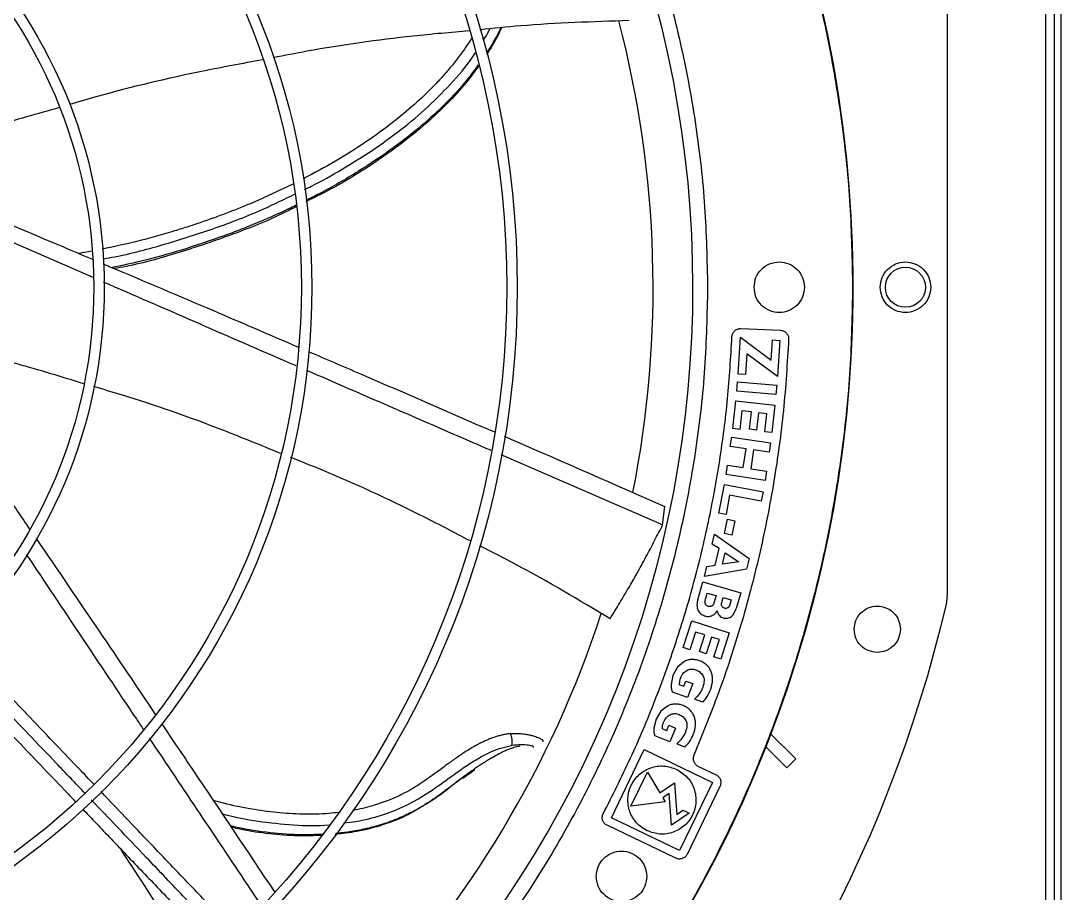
# Model space of a CAD drawing. Header units: inches. Extents: x 1229 to 1453, y -1023 to -720.
# Drawn here: x 1288.1 to 1297.84, y -870.93 to -862.77 of the extents above; entities that cross this region are included whole.
import ezdxf

# ---------------------------------------------------------------- set-up
doc = ezdxf.new("R2010")
doc.units = ezdxf.units.IN
doc.header["$MEASUREMENT"] = 0

msp = doc.modelspace()

# ---------------------------------------------------------------- linework, layer by layer
at = {"color": 18, "linetype": 'Continuous', "lineweight": 25, "true_color": 0x000000}
for p, q in [((1297.7736, -879.2706), (1297.7736, -851.8687)), ((1297.8366, -879.2706), (1297.8366, -851.8687)), ((1297.6906, -851.9447), (1297.6906, -879.1947)), ((1296.7724, -865.2608), (1296.7723, -862.3832)), ((1288.7742, -865.1707), (1286.9975, -864.3972)), ((1288.7607, -864.9219), (1288.6368, -864.9438)), ((1296.7723, -868.1384), (1296.7724, -865.2608)), ((1294.8364, -865.6475), (1295.2101, -865.6638)), ((1294.8135, -866.0736), (1294.8343, -865.7284)), ((1294.8343, -865.7284), (1295.123, -865.9421)), ((1295.123, -865.9421), (1295.1343, -865.7538)), ((1295.1343, -865.7538), (1295.2017, -865.7579)), ((1295.2017, -865.7579), (1295.1814, -866.0957)), ((1294.8924, -865.8835), (1294.8807, -866.0776)), ((1295.1814, -866.0957), (1294.8924, -865.8835)), ((1294.8807, -866.0776), (1294.8135, -866.0736)), ((1294.7988, -866.2333), (1294.8065, -866.1453)), ((1295.1659, -866.2654), (1294.7988, -866.2333)), ((1294.8065, -866.1453), (1295.1736, -866.1773)), ((1295.1736, -866.1773), (1295.1659, -866.2654)), ((1294.7616, -866.5837), (1294.791, -866.3224)), ((1294.791, -866.3224), (1295.1572, -866.3636)), ((1294.848, -866.4177), (1294.8285, -866.5913)), ((1294.9363, -866.4277), (1294.848, -866.4177)), ((1294.9181, -866.5897), (1294.9363, -866.4277)), ((1295.1572, -866.3636), (1295.1283, -866.621)), ((1295.0032, -866.4352), (1294.9849, -866.5972)), ((1295.0802, -866.4438), (1295.0032, -866.4352)), ((1295.0612, -866.6134), (1295.0802, -866.4438)), ((1294.8285, -866.5913), (1294.7616, -866.5837)), ((1294.9849, -866.5972), (1294.9181, -866.5897)), ((1295.1283, -866.621), (1295.0612, -866.6134)), ((1294.7391, -866.75), (1294.7521, -866.6626)), ((1294.7521, -866.6626), (1295.1166, -866.7171)), ((1295.1166, -866.7171), (1295.1035, -866.8045)), ((1294.8865, -866.772), (1294.7391, -866.75)), ((1294.8601, -866.9487), (1294.8865, -866.772)), ((1294.9567, -866.7825), (1294.9303, -866.9591)), ((1295.1035, -866.8045), (1294.9567, -866.7825)), ((1294.1058, -867.4832), (1292.5938, -866.8286)), ((1294.6996, -867.014), (1294.7127, -866.9266)), ((1295.0641, -867.0685), (1294.6996, -867.014)), ((1294.7127, -866.9266), (1294.8601, -866.9487)), ((1294.9303, -866.9591), (1295.0771, -866.9811)), ((1295.0771, -866.9811), (1295.0641, -867.0685)), ((1294.6327, -867.374), (1294.6831, -867.1068)), ((1294.6831, -867.1068), (1295.0452, -867.1751)), ((1294.7328, -867.2061), (1294.6988, -867.3865)), ((1295.0288, -867.262), (1294.7328, -867.2061)), ((1295.0452, -867.1751), (1295.0288, -867.262)), ((1294.1058, -867.4832), (1294.1261, -867.3121)), ((1294.6988, -867.3865), (1294.6327, -867.374)), ((1294.6831, -867.5641), (1294.7114, -867.4307)), ((1294.7114, -867.4307), (1294.7814, -867.4456)), ((1294.7814, -867.4456), (1294.753, -867.579)), ((1294.5697, -867.6632), (1294.5919, -867.5717)), ((1294.5919, -867.5717), (1294.9162, -867.798)), ((1294.753, -867.579), (1294.6831, -867.5641)), ((1294.6337, -867.7061), (1294.5697, -867.6632)), ((1294.5961, -867.8615), (1294.6337, -867.7061)), ((1294.6649, -867.851), (1294.6907, -867.744)), ((1294.6907, -867.744), (1294.8181, -867.8289)), ((1294.4966, -867.9658), (1294.5191, -867.8727)), ((1294.5191, -867.8727), (1294.5961, -867.8615)), ((1294.8181, -867.8289), (1294.6649, -867.851)), ((1294.9162, -867.798), (1294.8919, -867.8985)), ((1294.8919, -867.8985), (1294.4966, -867.9658)), ((1294.4344, -868.1859), (1294.4817, -868.0184)), ((1294.4817, -868.0184), (1294.8363, -868.1186)), ((1294.5086, -868.1707), (1294.5224, -868.1217)), ((1294.5224, -868.1217), (1294.6064, -868.1454)), ((1294.6064, -868.1454), (1294.5893, -868.2061)), ((1294.6584, -868.2089), (1294.6712, -868.1637)), ((1294.6712, -868.1637), (1294.7473, -868.1853)), ((1294.8363, -868.1186), (1294.7944, -868.2671)), ((1296.7618, -868.2287), (1296.7723, -868.1384)), ((1294.7473, -868.1853), (1294.7345, -868.2304)), ((1294.7714, -868.3175), (1294.7944, -868.2671)), ((1294.4727, -868.323), (1294.5041, -868.3369)), ((1294.2973, -868.6322), (1294.3773, -868.3817)), ((1294.3773, -868.3817), (1294.7284, -868.4938)), ((1294.4145, -868.4863), (1294.3614, -868.6527)), ((1294.4992, -868.5134), (1294.4145, -868.4863)), ((1294.4496, -868.6687), (1294.4992, -868.5134)), ((1294.5633, -868.5338), (1294.5137, -868.6891)), ((1294.6372, -868.5574), (1294.5633, -868.5338)), ((1294.5852, -868.72), (1294.6372, -868.5574)), ((1294.7284, -868.4938), (1294.6496, -868.7405)), ((1294.3614, -868.6527), (1294.2973, -868.6322)), ((1294.5137, -868.6891), (1294.4496, -868.6687)), ((1294.303, -868.7655), (1294.2437, -868.8161)), ((1294.6496, -868.7405), (1294.5852, -868.72)), ((1294.2437, -868.8161), (1294.2019, -868.8917)), ((1294.2019, -868.8917), (1294.1854, -868.978)), ((1294.2648, -868.9795), (1294.2654, -868.947)), ((1294.2654, -868.947), (1294.2724, -868.9192)), ((1294.3055, -868.9941), (1294.3233, -868.9447)), ((1294.3233, -868.9447), (1294.3868, -868.9675)), ((1294.3393, -869.1001), (1294.1972, -869.0492)), ((1294.2648, -868.9795), (1294.3055, -868.9941)), ((1294.3868, -868.9675), (1294.3393, -869.1001)), ((1294.4805, -869.143), (1294.4048, -869.1158)), ((1294.0889, -869.2275), (1294.044, -869.3013)), ((1294.1502, -869.1794), (1294.0889, -869.2275)), ((1294.044, -869.3013), (1294.0239, -869.3868)), ((1294.1052, -869.3592), (1294.1133, -869.3317)), ((1294.1032, -869.3916), (1294.1052, -869.3592)), ((1294.1032, -869.3916), (1294.1433, -869.4079)), ((1294.1433, -869.4079), (1294.1631, -869.3593)), ((1294.1631, -869.3593), (1294.2256, -869.3847)), ((1294.2256, -869.3847), (1294.1726, -869.5152)), ((1295.1162, -869.4383), (1295.352, -869.6741)), ((1294.1726, -869.5152), (1294.0328, -869.4584)), ((1294.312, -869.5638), (1294.2375, -869.5336)), ((1293.6254, -870.2234), (1293.9338, -869.5854)), ((1293.9338, -869.5854), (1294.5719, -869.8938)), ((1295.2668, -869.756), (1295.0694, -869.5586)), ((1295.352, -869.6741), (1295.2668, -869.756)), ((1292.2352, -869.8546), (1292.3485, -869.773)), ((1293.8082, -870.1148), (1293.9623, -869.7961)), ((1293.9623, -869.7961), (1294.0794, -869.9896)), ((1294.4363, -869.7413), (1294.6063, -869.8224)), ((1294.0794, -869.9896), (1294.2164, -869.897)), ((1294.2164, -869.897), (1294.2374, -870.1926)), ((1294.5719, -869.8938), (1294.2634, -870.5318)), ((1294.6443, -869.9256), (1294.3338, -870.568)), ((1294.1671, -869.9982), (1294.1087, -870.0377)), ((1294.1882, -870.2945), (1294.1671, -869.9982)), ((1294.1305, -870.074), (1293.8082, -870.1148)), ((1294.1087, -870.0377), (1294.1305, -870.074)), ((1294.2634, -870.5318), (1293.6254, -870.2234)), ((1294.3543, -870.1822), (1294.1882, -870.2945)), ((1294.2374, -870.1926), (1294.2951, -870.1536)), ((1294.2951, -870.1536), (1294.3543, -870.1822)), ((1294.2301, -870.6026), (1293.5847, -870.2948))]:
    msp.add_line(p, q, dxfattribs=at)
for centre, radius in [((1284.1739, -865.2608), 11.7126), ((1284.1739, -865.2608), 8.5704), ((1284.1739, -865.2608), 8.472), ((1284.1739, -865.2608), 6.6478), ((1284.1739, -865.2608), 6.5493), ((1284.1739, -865.2608), 4.7037), ((1284.1739, -865.2608), 4.6053), ((1296.3786, -865.2608), 0.1875)]:
    msp.add_circle(centre, radius, dxfattribs=at)
for radius, start, end in [(10.2157, 314.3624, 43.03697), (11.7147, 339.09994, 20.90006), (9.8425, 348.7557, 14.65988), (12.9331, 283.26667, 346.73333), (9.8425, 316.0273, 341.93053), (11.7147, 315.79736, 338.46866)]:
    msp.add_arc((1284.1739, -865.2608), radius, start, end, dxfattribs=at)
for points, knots in [([(1272.4643, -865.2608), (1272.4692, -865.0053), (1272.4788, -864.4944), (1272.5568, -863.7313), (1272.681, -862.9748), (1272.8553, -862.228), (1273.0778, -861.4942), (1273.3479, -860.7766), (1273.6644, -860.0781), (1274.0259, -859.4019), (1274.4308, -858.7507), (1274.8774, -858.1274), (1275.3639, -857.5347), (1275.8881, -856.975), (1276.4477, -856.4508), (1277.0405, -855.9644), (1277.6637, -855.5177), (1278.3149, -855.1128), (1278.9912, -854.7513), (1279.6896, -854.4349), (1280.4073, -854.1648), (1281.141, -853.9422), (1281.8878, -853.7681), (1282.6444, -853.6432), (1283.4075, -853.568), (1284.1739, -853.5429), (1284.9402, -853.568), (1285.7033, -853.6432), (1286.4599, -853.7681), (1287.2067, -853.9422), (1287.9404, -854.1648), (1288.6581, -854.4349), (1289.3565, -854.7513), (1290.0328, -855.1128), (1290.684, -855.5177), (1291.3073, -855.9644), (1291.9, -856.4508), (1292.4597, -856.975), (1292.9838, -857.5347), (1293.4703, -858.1274), (1293.9169, -858.7507), (1294.3218, -859.4019), (1294.6833, -860.0781), (1294.9998, -860.7766), (1295.2699, -861.4942), (1295.4924, -862.228), (1295.6667, -862.9748), (1295.7909, -863.7313), (1295.8689, -864.4944), (1295.8786, -865.0053), (1295.8834, -865.2608)], [0, 0, 0, 0, 0.020833, 0.041667, 0.0625, 0.083333, 0.104167, 0.125, 0.145833, 0.166667, 0.1875, 0.208333, 0.229167, 0.25, 0.270833, 0.291667, 0.3125, 0.333333, 0.354167, 0.375, 0.395833, 0.416667, 0.4375, 0.458333, 0.479167, 0.5, 0.520833, 0.541667, 0.5625, 0.583333, 0.604167, 0.625, 0.645833, 0.666667, 0.6875, 0.708333, 0.729167, 0.75, 0.770833, 0.791667, 0.8125, 0.833333, 0.854167, 0.875, 0.895833, 0.916667, 0.9375, 0.958333, 0.979167, 1, 1, 1, 1]), ([(1291.9026, -858.3736), (1292.0658, -858.5646), (1292.3921, -858.9467), (1292.8271, -859.563), (1293.2192, -860.2068), (1293.5626, -860.8782), (1293.8566, -861.5725), (1294.0991, -862.2865), (1294.2893, -863.0162), (1294.4249, -863.7577), (1294.5102, -864.5073), (1294.5208, -865.0096), (1294.5261, -865.2608)], [0, 0, 0, 0, 0.1, 0.2, 0.3, 0.4, 0.5, 0.6, 0.7, 0.8, 0.9, 1, 1, 1, 1]), ([(1293.7913, -862.7666), (1293.4526, -862.7773), (1292.9862, -862.792), (1292.5223, -862.8391), (1292.3953, -862.852)], [0, 0, 0, 0, 0.726229, 1, 1, 1, 1]), ([(1292.2966, -862.8614), (1292.1214, -862.8771), (1291.6119, -862.9226), (1290.9995, -863.0082), (1290.5661, -863.0931), (1290.4618, -863.1135)], [0, 0, 0, 0, 0.284889, 0.827951, 1, 1, 1, 1]), ([(1292.4263, -862.9491), (1292.4466, -862.9195), (1292.4702, -862.8853), (1292.4869, -862.8482), (1292.4892, -862.8431)], [0, 0, 0, 0, 0.863191, 1, 1, 1, 1]), ([(1292.5915, -862.8334), (1292.5697, -862.877), (1292.5288, -862.9586), (1292.4789, -863.036), (1292.4556, -863.0721)], [0, 0, 0, 0, 0.534232, 1, 1, 1, 1]), ([(1292.5962, -862.8329), (1292.5852, -862.8586), (1292.5482, -862.9452), (1292.4952, -863.0254), (1292.458, -863.0819)], [0, 0, 0, 0, 0.295896, 1, 1, 1, 1]), ([(1292.318, -862.9285), (1292.3013, -862.9552), (1292.2627, -863.0168), (1292.1954, -863.1092), (1292.1187, -863.206), (1292.0381, -863.2985), (1291.9277, -863.4153), (1291.7751, -863.56), (1291.5664, -863.7328), (1291.3201, -863.9103), (1291.0433, -864.0867), (1290.8432, -864.1922), (1290.7419, -864.2456)], [0, 0, 0, 0, 0.0457529, 0.1057729, 0.1652638, 0.224217, 0.2826204, 0.3967082, 0.5266446, 0.6724573, 0.83416, 1, 1, 1, 1]), ([(1290.7534, -864.346), (1290.7747, -864.336), (1290.8954, -864.2795), (1291.1068, -864.1575), (1291.3881, -863.9832), (1291.6574, -863.7885), (1291.9138, -863.5745), (1292.1468, -863.3354), (1292.2938, -863.1645), (1292.352, -863.0698), (1292.3524, -863.0692)], [0, 0, 0, 0, 0.034385, 0.194225, 0.354308, 0.514706, 0.675526, 0.836913, 0.998972, 1, 1, 1, 1]), ([(1290.3606, -863.1329), (1290.1695, -863.1682), (1289.6489, -863.2645), (1289.0465, -863.4069), (1288.6399, -863.5269), (1288.5547, -863.552)], [0, 0, 0, 0, 0.314233, 0.856302, 1, 1, 1, 1]), ([(1292.3795, -863.1798), (1292.3443, -863.2284), (1292.2524, -863.3553), (1292.073, -863.5468), (1291.8433, -863.7589), (1291.5694, -863.973), (1291.2506, -864.186), (1290.9735, -864.3443), (1290.8071, -864.429), (1290.7653, -864.4502)], [0, 0, 0, 0, 0.0871631, 0.227891, 0.3782844, 0.5383443, 0.7290862, 0.9319721, 1, 1, 1, 1]), ([(1292.3825, -863.1922), (1292.3456, -863.2428), (1292.2571, -863.3642), (1292.0942, -863.54), (1291.8808, -863.7421), (1291.6285, -863.9454), (1291.3378, -864.145), (1291.0514, -864.3201), (1290.8564, -864.416), (1290.7665, -864.4602)], [0, 0, 0, 0, 0.091068, 0.218312, 0.3455695, 0.5152292, 0.6848997, 0.8545748, 1, 1, 1, 1]), ([(1288.4597, -863.5797), (1288.2533, -863.6377), (1287.7217, -863.7872), (1287.2017, -863.9736), (1286.8835, -864.0876)], [0, 0, 0, 0, 0.388132, 1, 1, 1, 1]), ([(1286.9434, -864.2368), (1287.4281, -864.4373), (1288.0375, -864.6892), (1288.644, -864.9467), (1288.768, -864.9994)], [0, 0, 0, 0, 0.7955568, 1, 1, 1, 1]), ([(1290.6447, -864.2957), (1290.5197, -864.3557), (1290.3568, -864.4338), (1290.1504, -864.5184), (1290.031, -864.5653), (1289.9082, -864.6109), (1289.7821, -864.6553), (1289.6526, -864.6982), (1289.4492, -864.7614), (1289.1853, -864.8347), (1288.9633, -864.8821), (1288.8595, -864.9043)], [0, 0, 0, 0, 0.2188907, 0.2851323, 0.3528548, 0.4220567, 0.4927347, 0.5648854, 0.6385066, 0.8310335, 1, 1, 1, 1]), ([(1288.8692, -864.9945), (1288.9054, -864.9882), (1289.1014, -864.954), (1289.4515, -864.8593), (1289.9172, -864.7109), (1290.3213, -864.5557), (1290.5639, -864.4372), (1290.659, -864.3908)], [0, 0, 0, 0, 0.058494, 0.316693, 0.574947, 0.833356, 1, 1, 1, 1]), ([(1290.6745, -864.4943), (1290.6532, -864.5047), (1290.5812, -864.5399), (1290.4577, -864.5955), (1290.305, -864.661), (1290.1534, -864.7218), (1289.9202, -864.8099), (1289.6078, -864.9138), (1289.2569, -865.013), (1289.0388, -865.0589), (1288.9518, -865.0773)], [0, 0, 0, 0, 0.0388329, 0.1310744, 0.2218673, 0.3112114, 0.3991056, 0.6314316, 0.8529951, 1, 1, 1, 1]), ([(1290.6763, -864.5061), (1290.6394, -864.5252), (1290.4467, -864.6249), (1290.0825, -864.7695), (1289.5874, -864.9373), (1289.2167, -865.0426), (1289.0103, -865.0803), (1288.9744, -865.0868)], [0, 0, 0, 0, 0.068536, 0.358655, 0.648786, 0.938935, 1, 1, 1, 1]), ([(1288.8709, -865.043), (1289.1943, -865.1795), (1289.8047, -865.4373), (1290.412, -865.6991), (1290.6976, -865.8222)], [0, 0, 0, 0, 0.529758, 1, 1, 1, 1]), ([(1294.9613, -865.2608), (1294.9648, -865.2299), (1294.9719, -865.168), (1295.0265, -865.0894), (1295.1046, -865.0369), (1295.1975, -865.0184), (1295.2903, -865.0369), (1295.3684, -865.0894), (1295.423, -865.168), (1295.4301, -865.2299), (1295.4337, -865.2608)], [0, 0, 0, 0, 0.125, 0.25, 0.374999, 0.499998, 0.625001, 0.75, 0.875, 1, 1, 1, 1]), ([(1296.1424, -865.2608), (1296.1459, -865.2299), (1296.153, -865.1684), (1296.207, -865.0902), (1296.2842, -865.0376), (1296.3767, -865.0184), (1296.47, -865.0362), (1296.5488, -865.0886), (1296.604, -865.1675), (1296.6112, -865.2297), (1296.6148, -865.2608)], [0, 0, 0, 0, 0.124812, 0.248771, 0.37242, 0.497235, 0.622944, 0.748645, 0.874328, 1, 1, 1, 1]), ([(1295.8834, -865.2608), (1295.8786, -865.5163), (1295.8689, -866.0272), (1295.7909, -866.7903), (1295.6667, -867.5468), (1295.4924, -868.2936), (1295.2699, -869.0274), (1294.9998, -869.745), (1294.6833, -870.4435), (1294.3218, -871.1197), (1293.9169, -871.7709), (1293.4703, -872.3942), (1292.9838, -872.9869), (1292.4597, -873.5466), (1291.9, -874.0708), (1291.3073, -874.5572), (1290.684, -875.0039), (1290.0328, -875.4088), (1289.3565, -875.7703), (1288.6581, -876.0867), (1287.9404, -876.3568), (1287.2067, -876.5794), (1286.4599, -876.7535), (1285.7033, -876.8784), (1284.9402, -876.9536), (1284.1739, -876.9787), (1283.4075, -876.9536), (1282.6444, -876.8784), (1281.8878, -876.7535), (1281.141, -876.5794), (1280.4073, -876.3568), (1279.6896, -876.0867), (1278.9912, -875.7702), (1278.3149, -875.4088), (1277.6637, -875.0039), (1277.0405, -874.5572), (1276.4477, -874.0708), (1275.8881, -873.5466), (1275.3639, -872.9869), (1274.8774, -872.3942), (1274.4308, -871.7709), (1274.0259, -871.1197), (1273.6644, -870.4435), (1273.3479, -869.745), (1273.0778, -869.0274), (1272.8553, -868.2936), (1272.681, -867.5468), (1272.5568, -866.7903), (1272.4788, -866.0272), (1272.4692, -865.5163), (1272.4643, -865.2608)], [0, 0, 0, 0, 0.020833, 0.041667, 0.0625, 0.083333, 0.104167, 0.125, 0.145833, 0.166667, 0.1875, 0.208333, 0.229167, 0.25, 0.270833, 0.291667, 0.3125, 0.333333, 0.354167, 0.375, 0.395833, 0.416667, 0.4375, 0.458333, 0.479167, 0.5, 0.520833, 0.541667, 0.5625, 0.583333, 0.604167, 0.625, 0.645833, 0.666667, 0.6875, 0.708333, 0.729167, 0.75, 0.770833, 0.791667, 0.8125, 0.833333, 0.854167, 0.875, 0.895833, 0.916667, 0.9375, 0.958333, 0.979167, 1, 1, 1, 1]), ([(1290.6754, -865.9968), (1290.6388, -865.9809), (1290.038, -865.7203), (1289.436, -865.4585), (1288.8707, -865.2126)], [0, 0, 0, 0, 0.060947, 1, 1, 1, 1]), ([(1294.5261, -865.2608), (1294.5208, -865.512), (1294.5102, -866.0143), (1294.4249, -866.7639), (1294.2893, -867.5054), (1294.0991, -868.2351), (1293.8566, -868.949), (1293.5626, -869.6434), (1293.2192, -870.3147), (1292.8271, -870.9586), (1292.3921, -871.5749), (1292.0658, -871.957), (1291.9026, -872.148)], [0, 0, 0, 0, 0.1, 0.2, 0.3000001, 0.4, 0.5, 0.6, 0.7000001, 0.8000001, 0.9000001, 1, 1, 1, 1]), ([(1295.4337, -865.2608), (1295.4301, -865.2917), (1295.423, -865.3535), (1295.3684, -865.4322), (1295.2903, -865.4847), (1295.1975, -865.5032), (1295.1046, -865.4847), (1295.0265, -865.4322), (1294.9719, -865.3535), (1294.9648, -865.2917), (1294.9613, -865.2608)], [0, 0, 0, 0, 0.125, 0.25, 0.374999, 0.500002, 0.625001, 0.75, 0.875, 1, 1, 1, 1]), ([(1296.6148, -865.2608), (1296.6112, -865.2919), (1296.604, -865.3541), (1296.5488, -865.433), (1296.47, -865.4854), (1296.3767, -865.5032), (1296.2842, -865.484), (1296.2071, -865.4314), (1296.153, -865.3533), (1296.1459, -865.2917), (1296.1424, -865.2608)], [0, 0, 0, 0, 0.125686, 0.251382, 0.377096, 0.502812, 0.627505, 0.751093, 0.875086, 1, 1, 1, 1]), ([(1294.7543, -865.7228), (1294.756, -865.7125), (1294.7592, -865.692), (1294.7785, -865.6668), (1294.8053, -865.6497), (1294.8261, -865.6483), (1294.8364, -865.6475)], [0, 0, 0, 0, 0.249995, 0.499998, 0.75, 1, 1, 1, 1]), ([(1288.6861, -866.163), (1288.4819, -866.1005), (1287.9545, -865.939), (1287.417, -865.8148), (1287.0877, -865.7388)], [0, 0, 0, 0, 0.387334, 1, 1, 1, 1]), ([(1293.5489, -870.1871), (1293.6365, -870.0137), (1293.8118, -869.6669), (1294.0378, -869.1295), (1294.2361, -868.5813), (1294.4034, -868.0229), (1294.5399, -867.4562), (1294.6445, -866.8827), (1294.7197, -866.3045), (1294.7428, -865.9167), (1294.7543, -865.7228)], [0, 0, 0, 0, 0.125, 0.25, 0.375, 0.5, 0.625, 0.75, 0.875, 1, 1, 1, 1]), ([(1295.2853, -865.7459), (1295.2717, -865.9686), (1295.2445, -866.414), (1295.1528, -867.0773), (1295.0245, -867.7343), (1294.8554, -868.382), (1294.6505, -869.0196), (1294.482, -869.4327), (1294.3978, -869.6393)], [0, 0, 0, 0, 0.166667, 0.333333, 0.5, 0.666667, 0.833333, 1, 1, 1, 1]), ([(1295.2101, -865.6638), (1295.2203, -865.6655), (1295.2409, -865.6687), (1295.2661, -865.6881), (1295.2831, -865.7149), (1295.2846, -865.7356), (1295.2853, -865.7459)], [0, 0, 0, 0, 0.25, 0.499998, 0.750001, 1, 1, 1, 1]), ([(1287.0573, -865.8967), (1287.3568, -866.3274), (1287.7336, -866.8695), (1288.1051, -867.4146), (1288.1814, -867.5266)], [0, 0, 0, 0, 0.794562, 1, 1, 1, 1]), ([(1290.7892, -865.8615), (1290.9517, -865.9312), (1291.5337, -866.181), (1292.1127, -866.433), (1292.53, -866.6147)], [0, 0, 0, 0, 0.2792089, 1, 1, 1, 1]), ([(1292.5013, -866.7886), (1292.4473, -866.7652), (1291.8728, -866.5165), (1291.2967, -866.2664), (1290.7747, -866.0398)], [0, 0, 0, 0, 0.094074, 1, 1, 1, 1]), ([(1290.5304, -866.816), (1290.3501, -866.7423), (1289.8595, -866.5416), (1289.2738, -866.335), (1288.8654, -866.2157), (1288.7786, -866.1904)], [0, 0, 0, 0, 0.314017, 0.854273, 1, 1, 1, 1]), ([(1292.6231, -866.6551), (1292.6505, -866.667), (1293.1533, -866.8851), (1293.6533, -867.1046), (1294.1261, -867.3121)], [0, 0, 0, 0, 0.054344, 1, 1, 1, 1]), ([(1292.3062, -867.6347), (1292.1497, -867.5528), (1291.6959, -867.3154), (1291.1327, -867.0556), (1290.7212, -866.8922), (1290.6214, -866.8526)], [0, 0, 0, 0, 0.285162, 0.826614, 1, 1, 1, 1]), ([(1293.6131, -868.3621), (1293.6438, -868.3125), (1293.7032, -868.2167), (1293.7862, -868.0761), (1293.8679, -867.9332), (1293.9489, -867.7861), (1294.03, -867.6333), (1294.0809, -867.5325), (1294.1058, -867.4832)], [0, 0, 0, 0, 0.173712, 0.335418, 0.485077, 0.663267, 0.834916, 1, 1, 1, 1]), ([(1288.2402, -867.6128), (1288.4394, -867.9039), (1288.8137, -868.4509), (1289.1832, -868.9997), (1289.3561, -869.2565)], [0, 0, 0, 0, 0.532089, 1, 1, 1, 1]), ([(1293.6131, -868.3621), (1293.3223, -868.188), (1292.9229, -867.9487), (1292.508, -867.738), (1292.3951, -867.6806)], [0, 0, 0, 0, 0.727742, 1, 1, 1, 1]), ([(1289.2452, -869.3945), (1289.223, -869.3615), (1288.8587, -868.8178), (1288.494, -868.2724), (1288.1515, -867.7601)], [0, 0, 0, 0, 0.060733, 1, 1, 1, 1]), ([(1294.5054, -868.2242), (1294.5044, -868.2209), (1294.5024, -868.2135), (1294.5025, -868.1952), (1294.506, -868.181), (1294.5086, -868.1707)], [0, 0, 0, 0, 0.191373, 0.417736, 1, 1, 1, 1]), ([(1294.4344, -868.1859), (1294.4314, -868.1975), (1294.4259, -868.2187), (1294.427, -868.2406), (1294.4276, -868.2505)], [0, 0, 0, 0, 0.5467998, 1, 1, 1, 1]), ([(1294.4276, -868.2505), (1294.429, -868.2589), (1294.4318, -868.2747), (1294.4396, -868.2886), (1294.4433, -868.295)], [0, 0, 0, 0, 0.538094, 1, 1, 1, 1]), ([(1294.5343, -868.2476), (1294.5308, -868.2465), (1294.5242, -868.2444), (1294.5158, -868.2392), (1294.5092, -868.2325), (1294.5066, -868.227), (1294.5054, -868.2242)], [0, 0, 0, 0, 0.280329, 0.530851, 0.765229, 1, 1, 1, 1]), ([(1294.5683, -868.2414), (1294.5659, -868.2431), (1294.5612, -868.2464), (1294.5527, -868.249), (1294.5435, -868.2495), (1294.5374, -868.2482), (1294.5343, -868.2476)], [0, 0, 0, 0, 0.2447117, 0.4828733, 0.729996, 1, 1, 1, 1]), ([(1294.5893, -868.2061), (1294.587, -868.2133), (1294.5826, -868.2267), (1294.5728, -868.2367), (1294.5683, -868.2414)], [0, 0, 0, 0, 0.5401337, 1, 1, 1, 1]), ([(1294.6613, -868.2464), (1294.66, -868.2439), (1294.6573, -868.2389), (1294.6552, -868.226), (1294.6571, -868.216), (1294.6584, -868.2089)], [0, 0, 0, 0, 0.214276, 0.445213, 1, 1, 1, 1]), ([(1294.6845, -868.264), (1294.6799, -868.2622), (1294.6705, -868.2585), (1294.6644, -868.2505), (1294.6613, -868.2464)], [0, 0, 0, 0, 0.491498, 1, 1, 1, 1]), ([(1294.7133, -868.2609), (1294.7086, -868.2628), (1294.6993, -868.2666), (1294.6894, -868.2649), (1294.6845, -868.264)], [0, 0, 0, 0, 0.50574, 1, 1, 1, 1]), ([(1294.7345, -868.2304), (1294.7322, -868.2372), (1294.7288, -868.2466), (1294.7204, -868.2565), (1294.7156, -868.2595), (1294.7133, -868.2609)], [0, 0, 0, 0, 0.556223, 0.786608, 1, 1, 1, 1]), ([(1295.8983, -868.4604), (1295.9015, -868.4321), (1295.908, -868.3756), (1295.9577, -868.3038), (1296.0286, -868.2556), (1296.1133, -868.2382), (1296.1987, -868.2545), (1296.2709, -868.3026), (1296.3215, -868.3749), (1296.3281, -868.4319), (1296.3314, -868.4604)], [0, 0, 0, 0, 0.124776, 0.249268, 0.373187, 0.497453, 0.622964, 0.748657, 0.874336, 1, 1, 1, 1]), ([(1294.4433, -868.295), (1294.4475, -868.3006), (1294.4557, -868.3116), (1294.4671, -868.3192), (1294.4727, -868.323)], [0, 0, 0, 0, 0.509769, 1, 1, 1, 1]), ([(1294.5041, -868.3369), (1294.5145, -868.339), (1294.5354, -868.3432), (1294.5559, -868.337), (1294.5661, -868.3339)], [0, 0, 0, 0, 0.499482, 1, 1, 1, 1]), ([(1294.5661, -868.3339), (1294.5757, -868.3287), (1294.5966, -868.3175), (1294.6094, -868.2976), (1294.6163, -868.2869)], [0, 0, 0, 0, 0.4641461, 1, 1, 1, 1]), ([(1294.6163, -868.2869), (1294.6185, -868.2956), (1294.6225, -868.312), (1294.6355, -868.3325), (1294.6527, -868.3474), (1294.6663, -868.3525), (1294.6733, -868.3551)], [0, 0, 0, 0, 0.284158, 0.538066, 0.763517, 1, 1, 1, 1]), ([(1294.6733, -868.3551), (1294.6786, -868.3563), (1294.6893, -868.3588), (1294.7128, -868.3579), (1294.7291, -868.3508), (1294.7403, -868.3459)], [0, 0, 0, 0, 0.236532, 0.475571, 1, 1, 1, 1]), ([(1294.7403, -868.3459), (1294.746, -868.3423), (1294.758, -868.3347), (1294.7668, -868.3235), (1294.7714, -868.3175)], [0, 0, 0, 0, 0.472603, 1, 1, 1, 1]), ([(1296.3314, -868.4604), (1296.3281, -868.4889), (1296.3215, -868.5458), (1296.2709, -868.6181), (1296.1987, -868.6662), (1296.1131, -868.6826), (1296.0281, -868.6649), (1295.9573, -868.6165), (1295.908, -868.5449), (1295.9015, -868.4886), (1295.8983, -868.4604)], [0, 0, 0, 0, 0.125621, 0.251244, 0.376883, 0.502536, 0.627912, 0.751876, 0.875495, 1, 1, 1, 1]), ([(1288.7023, -869.9995), (1288.6101, -869.9031), (1288.432, -869.7167), (1288.1728, -869.4455), (1287.9174, -869.1782), (1287.6663, -868.9154), (1287.4957, -868.7369), (1287.4138, -868.6512)], [0, 0, 0, 0, 0.215401, 0.416421, 0.60434, 0.810084, 1, 1, 1, 1]), ([(1288.7796, -869.9095), (1288.7344, -869.8622), (1288.6187, -869.7411), (1288.4206, -869.5338), (1288.195, -869.2978), (1287.9762, -869.0687), (1287.7832, -868.8668), (1287.6287, -868.7051), (1287.5382, -868.6104), (1287.5041, -868.5748)], [0, 0, 0, 0, 0.106777, 0.27357, 0.467155, 0.637763, 0.78802, 0.920207, 1, 1, 1, 1]), ([(1287.3343, -868.7389), (1287.3826, -868.7895), (1287.4986, -868.9109), (1287.6906, -869.1118), (1287.8974, -869.3283), (1288.1059, -869.5464), (1288.314, -869.7641), (1288.4842, -869.9423), (1288.5851, -870.0479), (1288.6105, -870.0744)], [0, 0, 0, 0, 0.11322, 0.271448, 0.450246, 0.598735, 0.76149, 0.940153, 1, 1, 1, 1]), ([(1294.4504, -868.7551), (1294.4376, -868.7512), (1294.4127, -868.7436), (1294.3741, -868.7423), (1294.3368, -868.7488), (1294.3144, -868.7599), (1294.303, -868.7655)], [0, 0, 0, 0, 0.263446, 0.509883, 0.751187, 1, 1, 1, 1]), ([(1294.5599, -868.8574), (1294.5545, -868.8458), (1294.5438, -868.8227), (1294.5186, -868.7938), (1294.4874, -868.7703), (1294.463, -868.7603), (1294.4504, -868.7551)], [0, 0, 0, 0, 0.248627, 0.490001, 0.736551, 1, 1, 1, 1]), ([(1294.2724, -868.9192), (1294.2793, -868.9036), (1294.2893, -868.8808), (1294.3118, -868.8572), (1294.3247, -868.8491), (1294.331, -868.845)], [0, 0, 0, 0, 0.526917, 0.76597, 1, 1, 1, 1]), ([(1294.331, -868.845), (1294.3377, -868.8419), (1294.3507, -868.8358), (1294.3802, -868.8305), (1294.402, -868.8358), (1294.4168, -868.8394)], [0, 0, 0, 0, 0.247726, 0.489599, 1, 1, 1, 1]), ([(1294.4168, -868.8394), (1294.4299, -868.8453), (1294.4564, -868.8574), (1294.473, -868.8815), (1294.4814, -868.8938)], [0, 0, 0, 0, 0.490678, 1, 1, 1, 1]), ([(1294.5559, -869.0206), (1294.564, -868.9922), (1294.5757, -868.9509), (1294.5721, -868.8948), (1294.5639, -868.8698), (1294.5599, -868.8574)], [0, 0, 0, 0, 0.527095, 0.766136, 1, 1, 1, 1]), ([(1294.4814, -868.8938), (1294.4848, -868.901), (1294.4919, -868.9159), (1294.4955, -868.9534), (1294.4875, -868.9817), (1294.4818, -869.0016)], [0, 0, 0, 0, 0.214494, 0.444493, 1, 1, 1, 1]), ([(1294.1854, -868.978), (1294.1852, -868.9914), (1294.185, -869.0159), (1294.1934, -869.0389), (1294.1972, -869.0492)], [0, 0, 0, 0, 0.550547, 1, 1, 1, 1]), ([(1294.4818, -869.0016), (1294.4729, -869.022), (1294.4542, -869.0648), (1294.4217, -869.0983), (1294.4048, -869.1158)], [0, 0, 0, 0, 0.478269, 1, 1, 1, 1]), ([(1294.4805, -869.143), (1294.4957, -869.1261), (1294.5283, -869.09), (1294.5463, -869.0448), (1294.5559, -869.0206)], [0, 0, 0, 0, 0.4656376, 1, 1, 1, 1]), ([(1294.2979, -869.175), (1294.2852, -869.1706), (1294.2607, -869.1621), (1294.2222, -869.1591), (1294.1847, -869.1641), (1294.1618, -869.1743), (1294.1502, -869.1794)], [0, 0, 0, 0, 0.263448, 0.509886, 0.751189, 1, 1, 1, 1]), ([(1294.1749, -869.26), (1294.1817, -869.2572), (1294.195, -869.2515), (1294.2246, -869.2475), (1294.2462, -869.2537), (1294.2609, -869.2579)], [0, 0, 0, 0, 0.24773, 0.489597, 1, 1, 1, 1]), ([(1294.403, -869.2818), (1294.3981, -869.2699), (1294.3884, -869.2465), (1294.3644, -869.2165), (1294.3342, -869.1917), (1294.3103, -869.1807), (1294.2979, -869.175)], [0, 0, 0, 0, 0.248632, 0.490005, 0.736545, 1, 1, 1, 1]), ([(1289.417, -869.3467), (1289.5151, -869.4919), (1289.8688, -870.0153), (1290.2187, -870.539), (1290.4715, -870.9175)], [0, 0, 0, 0, 0.277328, 1, 1, 1, 1]), ([(1294.1133, -869.3317), (1294.1209, -869.3163), (1294.1318, -869.294), (1294.1552, -869.2713), (1294.1684, -869.2638), (1294.1749, -869.26)], [0, 0, 0, 0, 0.52692, 0.765962, 1, 1, 1, 1]), ([(1294.2609, -869.2579), (1294.2737, -869.2644), (1294.2997, -869.2775), (1294.3152, -869.3023), (1294.3232, -869.3149)], [0, 0, 0, 0, 0.490676, 1, 1, 1, 1]), ([(1294.3232, -869.3149), (1294.3263, -869.3222), (1294.3327, -869.3374), (1294.3348, -869.3751), (1294.3256, -869.4029), (1294.3191, -869.4226)], [0, 0, 0, 0, 0.214499, 0.444497, 1, 1, 1, 1]), ([(1294.3924, -869.4447), (1294.4016, -869.4167), (1294.4151, -869.3759), (1294.4137, -869.3197), (1294.4066, -869.2943), (1294.403, -869.2818)], [0, 0, 0, 0, 0.527094, 0.7661357, 1, 1, 1, 1]), ([(1292.6814, -869.437), (1292.6703, -869.4383), (1292.6475, -869.4411), (1292.6126, -869.4477), (1292.5763, -869.4564), (1292.5432, -869.4661), (1292.5095, -869.4777), (1292.4732, -869.4917), (1292.432, -869.5099), (1292.3903, -869.5305), (1292.3449, -869.5551), (1292.2945, -869.5848), (1292.2346, -869.6231), (1292.1649, -869.6708), (1292.0793, -869.732), (1291.987, -869.8001), (1291.8999, -869.8631), (1291.8245, -869.9145), (1291.7506, -869.9604), (1291.6612, -870.0087), (1291.5456, -870.0609), (1291.3999, -870.1112), (1291.2841, -870.1419), (1291.2168, -870.1527), (1291.2099, -870.1538)], [0, 0, 0, 0, 0.020248, 0.041453, 0.06358, 0.0866, 0.102644, 0.126716, 0.155363, 0.182381, 0.209021, 0.246963, 0.28662, 0.336424, 0.399614, 0.478049, 0.547725, 0.599316, 0.648188, 0.709671, 0.786694, 0.879285, 0.987574, 1, 1, 1, 1]), ([(1292.6814, -869.437), (1292.6941, -869.4363), (1292.7223, -869.4347), (1292.7679, -869.4359), (1292.8128, -869.4403), (1292.8533, -869.4471), (1292.8882, -869.4553), (1292.9241, -869.4663), (1292.956, -869.4803), (1292.9835, -869.4971), (1292.9847, -869.5075), (1292.9853, -869.513)], [0, 0, 0, 0, 0.079734, 0.178256, 0.296995, 0.387945, 0.480574, 0.582572, 0.72018, 0.853481, 1, 1, 1, 1]), ([(1292.6914, -869.548), (1292.6924, -869.5457), (1292.6946, -869.541), (1292.6966, -869.5301), (1292.6973, -869.5165), (1292.6966, -869.5005), (1292.6944, -869.4834), (1292.6909, -869.4664), (1292.6865, -869.4506), (1292.6831, -869.4414), (1292.6814, -869.437)], [0, 0, 0, 0, 0.114968, 0.238123, 0.367412, 0.499995, 0.63258, 0.761867, 0.885025, 1, 1, 1, 1]), ([(1294.0239, -869.3868), (1294.0232, -869.4003), (1294.022, -869.4247), (1294.0295, -869.448), (1294.0328, -869.4584)], [0, 0, 0, 0, 0.550548, 1, 1, 1, 1]), ([(1294.3191, -869.4226), (1294.3094, -869.4427), (1294.2889, -869.4846), (1294.2551, -869.5168), (1294.2375, -869.5336)], [0, 0, 0, 0, 0.47827, 1, 1, 1, 1]), ([(1294.312, -869.5638), (1294.3279, -869.5476), (1294.3619, -869.5129), (1294.3818, -869.4685), (1294.3924, -869.4447)], [0, 0, 0, 0, 0.465642, 1, 1, 1, 1]), ([(1290.3541, -871.0492), (1290.321, -870.9999), (1289.9711, -870.4785), (1289.6204, -869.9549), (1289.3029, -869.4807)], [0, 0, 0, 0, 0.094407, 1, 1, 1, 1]), ([(1292.8974, -869.5658), (1292.8975, -869.5623), (1292.8978, -869.5552), (1292.8516, -869.5452), (1292.7829, -869.5387), (1292.7218, -869.5449), (1292.6914, -869.548)], [0, 0, 0, 0, 0.244465, 0.494335, 0.747924, 1, 1, 1, 1]), ([(1291.1207, -870.2723), (1291.1581, -870.2683), (1291.2787, -870.2554), (1291.4752, -870.2036), (1291.7038, -870.1155), (1291.9092, -869.9953), (1292.0966, -869.8592), (1292.2831, -869.7247), (1292.449, -869.6263), (1292.5884, -869.5697), (1292.6573, -869.5552), (1292.6914, -869.548)], [0, 0, 0, 0, 0.062061, 0.200401, 0.339028, 0.477389, 0.612625, 0.745151, 0.874643, 0.938101, 1, 1, 1, 1]), ([(1292.7685, -869.554), (1292.7543, -869.557), (1292.7256, -869.563), (1292.6796, -869.5788), (1292.6291, -869.5994), (1292.5727, -869.6265), (1292.5251, -869.6527), (1292.4906, -869.6729), (1292.4691, -869.6858), (1292.4436, -869.7017), (1292.4141, -869.7205), (1292.3809, -869.7425), (1292.3577, -869.7585), (1292.3454, -869.7669)], [0, 0, 0, 0, 0.113461, 0.228829, 0.328724, 0.466208, 0.615602, 0.655734, 0.705473, 0.764802, 0.833692, 0.912107, 1, 1, 1, 1]), ([(1294.3978, -869.6393), (1294.3949, -869.649), (1294.389, -869.6683), (1294.3949, -869.6987), (1294.4105, -869.7253), (1294.4277, -869.736), (1294.4363, -869.7413)], [0, 0, 0, 0, 0.2500006, 0.5000011, 0.7499991, 1, 1, 1, 1]), ([(1293.9599, -870.3456), (1293.9244, -870.3231), (1293.8535, -870.2782), (1293.7901, -870.1656), (1293.7721, -870.0399), (1293.8042, -869.9163), (1293.8812, -869.8143), (1293.9908, -869.7503), (1294.1184, -869.7302), (1294.1977, -869.7578), (1294.2373, -869.7717)], [0, 0, 0, 0, 0.124999, 0.249999, 0.374999, 0.5, 0.625, 0.75, 0.875001, 1, 1, 1, 1]), ([(1292.3454, -869.7669), (1292.3365, -869.7732), (1292.3129, -869.7897), (1292.2691, -869.8213), (1292.2082, -869.8664), (1292.1402, -869.9179), (1292.077, -869.9655), (1292.025, -870.0039), (1291.9808, -870.0355), (1291.9283, -870.0717), (1291.8689, -870.11), (1291.8037, -870.1478), (1291.7217, -870.1908), (1291.6077, -870.2424), (1291.4668, -870.2919), (1291.3184, -870.3307), (1291.1822, -870.3574), (1291.0886, -870.3671), (1291.0455, -870.3716)], [0, 0, 0, 0, 0.022647, 0.059458, 0.112119, 0.18067, 0.238273, 0.278725, 0.316919, 0.352855, 0.412852, 0.465176, 0.509769, 0.604917, 0.722402, 0.813143, 0.913791, 1, 1, 1, 1]), ([(1294.2373, -869.7717), (1294.2728, -869.7942), (1294.3437, -869.8391), (1294.4072, -869.9516), (1294.4251, -870.0773), (1294.393, -870.2009), (1294.3161, -870.3029), (1294.2064, -870.3669), (1294.0788, -870.3871), (1293.9996, -870.3594), (1293.9599, -870.3456)], [0, 0, 0, 0, 0.125, 0.25, 0.375, 0.499999, 0.624999, 0.749999, 0.874999, 1, 1, 1, 1]), ([(1294.6063, -869.8224), (1294.615, -869.8278), (1294.6323, -869.8386), (1294.648, -869.8657), (1294.6536, -869.8964), (1294.6474, -869.9158), (1294.6443, -869.9256)], [0, 0, 0, 0, 0.25001, 0.500007, 0.750003, 1, 1, 1, 1]), ([(1292.2288, -869.8533), (1292.1987, -869.8757), (1292.102, -869.9477), (1291.9889, -870.0413), (1291.8915, -870.0965), (1291.8665, -870.1107)], [0, 0, 0, 0, 0.25047, 0.807585, 1, 1, 1, 1]), ([(1290.1077, -871.2992), (1290.074, -871.264), (1289.9409, -871.1247), (1289.7159, -870.8892), (1289.4272, -870.5871), (1289.1509, -870.298), (1288.9554, -870.0935), (1288.8573, -869.9908), (1288.8467, -869.9797)], [0, 0, 0, 0, 0.080732, 0.319058, 0.536803, 0.768161, 0.974843, 1, 1, 1, 1]), ([(1290.0297, -871.3886), (1289.8988, -871.2516), (1289.6468, -870.9879), (1289.3048, -870.63), (1289.0109, -870.3225), (1288.8386, -870.1422), (1288.7555, -870.0552)], [0, 0, 0, 0, 0.30978, 0.596486, 0.805334, 1, 1, 1, 1]), ([(1291.0711, -870.1745), (1291.0418, -870.1778), (1290.9717, -870.1858), (1290.8598, -870.1908), (1290.7365, -870.1913), (1290.6142, -870.186), (1290.4546, -870.1729), (1290.2473, -870.1434), (1290.0486, -870.1048), (1289.9304, -870.0712), (1289.8985, -870.0622)], [0, 0, 0, 0, 0.07502, 0.180081, 0.284247, 0.387504, 0.489824, 0.6891, 0.916212, 1, 1, 1, 1]), ([(1291.8575, -870.116), (1291.8144, -870.1427), (1291.7011, -870.213), (1291.4933, -870.2926), (1291.2621, -870.3552), (1291.1075, -870.3721), (1291.0395, -870.3795)], [0, 0, 0, 0, 0.180135, 0.474516, 0.768977, 1, 1, 1, 1]), ([(1288.6777, -870.1448), (1288.7136, -870.1823), (1288.8426, -870.3174), (1289.0748, -870.5603), (1289.3789, -870.8785), (1289.6698, -871.183), (1289.8569, -871.3788), (1289.9368, -871.4623)], [0, 0, 0, 0, 0.084805, 0.305611, 0.551323, 0.808548, 1, 1, 1, 1]), ([(1289.9825, -870.1874), (1289.9855, -870.1883), (1290.0954, -870.219), (1290.3185, -870.2591), (1290.6501, -870.2944), (1290.8747, -870.3021), (1290.9845, -870.2889), (1290.9845, -870.2889)], [0, 0, 0, 0, 0.009341, 0.33831, 0.668436, 0.999941, 1, 1, 1, 1]), ([(1293.5847, -870.2948), (1293.5801, -870.2922), (1293.5708, -870.2871), (1293.5592, -870.2761), (1293.5499, -870.2633), (1293.5434, -870.2487), (1293.5399, -870.2332), (1293.5396, -870.2173), (1293.5423, -870.2015), (1293.5467, -870.1919), (1293.5489, -870.1871)], [0, 0, 0, 0, 0.125001, 0.250005, 0.375004, 0.5, 0.624998, 0.749999, 0.874999, 1, 1, 1, 1]), ([(1290.9167, -870.3786), (1290.8542, -870.3815), (1290.6931, -870.3891), (1290.4267, -870.3654), (1290.202, -870.3346), (1290.0787, -870.3044), (1290.0573, -870.2991)], [0, 0, 0, 0, 0.217672, 0.561292, 0.923662, 1, 1, 1, 1]), ([(1290.9089, -870.3889), (1290.8464, -870.3916), (1290.6964, -870.3982), (1290.4576, -870.3795), (1290.2383, -870.352), (1290.1091, -870.3219), (1290.0658, -870.3119)], [0, 0, 0, 0, 0.222118, 0.532821, 0.843556, 1, 1, 1, 1]), ([(1289.7309, -871.653), (1289.6443, -871.4996), (1289.4246, -871.1106), (1289.1781, -870.7379), (1289.0288, -870.5122)], [0, 0, 0, 0, 0.394211, 1, 1, 1, 1]), ([(1293.4844, -870.7726), (1293.4879, -870.7417), (1293.495, -870.6799), (1293.5496, -870.6012), (1293.6277, -870.5487), (1293.7206, -870.5302), (1293.8135, -870.5487), (1293.8915, -870.6012), (1293.9462, -870.6799), (1293.9533, -870.7417), (1293.9568, -870.7726)], [0, 0, 0, 0, 0.1250006, 0.2500004, 0.374999, 0.5000016, 0.625001, 0.7499996, 0.8749994, 1, 1, 1, 1]), ([(1294.3338, -870.568), (1294.3281, -870.5764), (1294.3168, -870.5932), (1294.2895, -870.6079), (1294.2589, -870.6126), (1294.2397, -870.6059), (1294.2301, -870.6026)], [0, 0, 0, 0, 0.25, 0.499995, 0.750002, 1, 1, 1, 1]), ([(1293.9568, -870.7726), (1293.9533, -870.8035), (1293.9462, -870.8654), (1293.8915, -870.944), (1293.8135, -870.9965), (1293.7206, -871.015), (1293.6277, -870.9965), (1293.5496, -870.944), (1293.495, -870.8654), (1293.4879, -870.8035), (1293.4844, -870.7726)], [0, 0, 0, 0, 0.1250006, 0.2500004, 0.374999, 0.4999984, 0.625001, 0.7499996, 0.8749994, 1, 1, 1, 1])]:
    msp.add_open_spline(points, degree=3, knots=knots, dxfattribs=at)

doc.saveas('drawing.dxf')
